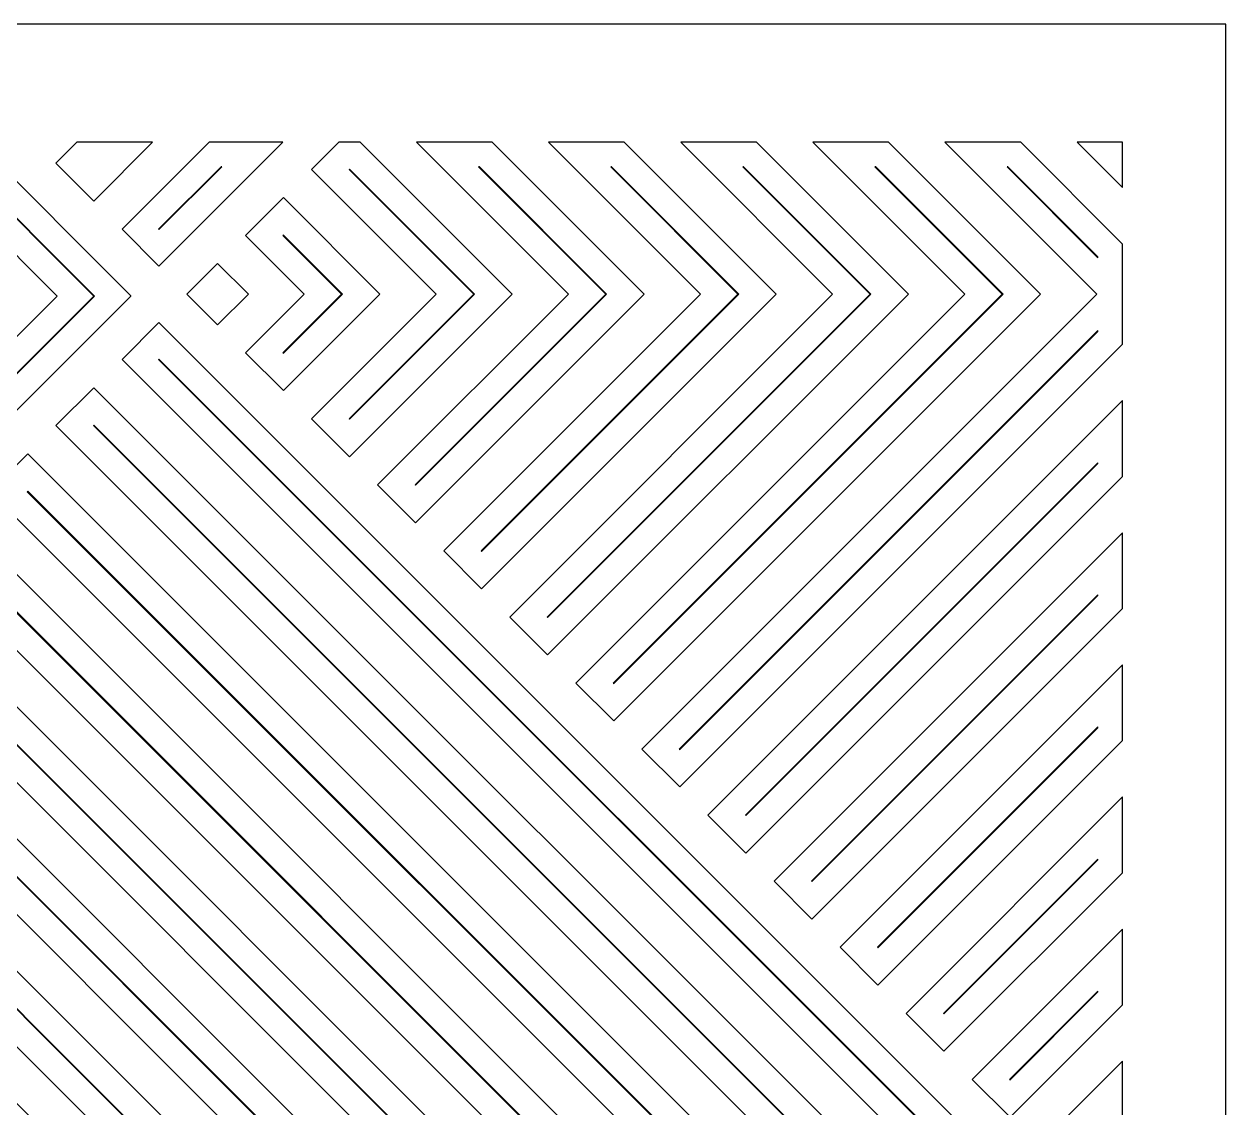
# Model space of a CAD drawing. Header units: centimetres. Extents: x -16 to -1.9, y -4.3 to 9.5.
# Drawn here: x -13.006 to -9.164, y 6.036 to 9.5 of the extents above; entities that cross this region are included whole.
import ezdxf

# ---------------------------------------------------------------- set-up
doc = ezdxf.new("R2010")
doc.units = ezdxf.units.CM
doc.header["$MEASUREMENT"] = 0
doc.layers.add('layer 1', color=7, linetype='Continuous')

msp = doc.modelspace()

# ---------------------------------------------------------------- linework, layer by layer
at = {"layer": 'layer 1', "color": 250}
for points, knots in [([(-15.98499, 9.5), (-15.98499, 9.5), (-9.16413, 9.5), (-9.16413, 9.5), (-9.16413, 9.5), (-9.16413, 9.5), (-9.16413, -4.30493), (-9.16413, -4.30493), (-9.16413, -4.30493), (-9.16413, -4.30493), (-15.98499, -4.30493), (-15.98499, -4.30493), (-15.98499, -4.30493), (-15.98499, -4.30493), (-15.98499, 9.5), (-15.98499, 9.5)], [0, 0, 0, 0, 0.2, 0.2, 0.2, 0.2, 0.4, 0.4, 0.4, 0.4, 0.6, 0.6, 0.6, 0.6, 1, 1, 1, 1]), ([(-15.65433, 5.63977), (-15.65433, 5.63977), (-15.65433, 5.87595), (-15.65433, 5.87595), (-15.65433, 5.87595), (-15.65433, 5.87595), (-12.89968, 8.6306), (-12.89968, 8.6306), (-12.89968, 8.6306), (-12.89968, 8.6306), (-13.39139, 9.12232), (-13.39139, 9.12232), (-13.39139, 9.12232), (-13.39139, 9.12232), (-13.15522, 9.12232), (-13.15522, 9.12232), (-13.15522, 9.12232), (-13.15522, 9.12232), (-12.66378, 8.63089), (-12.66378, 8.63089), (-12.66378, 8.63089), (-12.66378, 8.63089), (-12.66378, 8.63032), (-12.66378, 8.63032), (-12.66378, 8.63032), (-12.66378, 8.63032), (-15.65433, 5.63977), (-15.65433, 5.63977)], [0, 0, 0, 0, 0.125, 0.125, 0.125, 0.125, 0.25, 0.25, 0.25, 0.25, 0.375, 0.375, 0.375, 0.375, 0.5, 0.5, 0.5, 0.5, 0.625, 0.625, 0.625, 0.625, 0.75, 0.75, 0.75, 0.75, 1, 1, 1, 1]), ([(-12.83653, 9.12232), (-12.83653, 9.12232), (-12.59455, 9.12232), (-12.59455, 9.12232), (-12.59455, 9.12232), (-12.59455, 9.12232), (-12.78264, 8.93423), (-12.78264, 8.93423), (-12.78264, 8.93423), (-12.78264, 8.93423), (-12.90363, 9.05522), (-12.90363, 9.05522), (-12.90363, 9.05522), (-12.90363, 9.05522), (-12.83653, 9.12232), (-12.83653, 9.12232)], [0, 0, 0, 0, 0.2, 0.2, 0.2, 0.2, 0.4, 0.4, 0.4, 0.4, 0.6, 0.6, 0.6, 0.6, 1, 1, 1, 1]), ([(-12.41427, 9.12232), (-12.41427, 9.12232), (-12.1781, 9.12232), (-12.1781, 9.12232), (-12.1781, 9.12232), (-12.1781, 9.12232), (-12.57441, 8.72601), (-12.57441, 8.72601), (-12.57441, 8.72601), (-12.57441, 8.72601), (-12.6925, 8.8441), (-12.6925, 8.8441), (-12.6925, 8.8441), (-12.6925, 8.8441), (-12.41427, 9.12232), (-12.41427, 9.12232)], [0, 0, 0, 0, 0.2, 0.2, 0.2, 0.2, 0.4, 0.4, 0.4, 0.4, 0.6, 0.6, 0.6, 0.6, 1, 1, 1, 1]), ([(-11.99957, 9.12232), (-11.99957, 9.12232), (-11.93158, 9.12232), (-11.93158, 9.12232), (-11.93158, 9.12232), (-11.93158, 9.12232), (-11.446, 8.63675), (-11.446, 8.63675), (-11.446, 8.63675), (-11.446, 8.63675), (-11.446, 8.63675), (-11.446, 8.63675), (-11.446, 8.63675), (-11.446, 8.63675), (-11.96558, 8.11717), (-11.96558, 8.11717), (-11.96558, 8.11717), (-11.96558, 8.11717), (-12.08657, 8.23817), (-12.08657, 8.23817), (-12.08657, 8.23817), (-12.08657, 8.23817), (-11.68799, 8.63675), (-11.68799, 8.63675), (-11.68799, 8.63675), (-11.68799, 8.63675), (-12.08657, 9.03532), (-12.08657, 9.03532), (-12.08657, 9.03532), (-12.08657, 9.03532), (-11.99957, 9.12232), (-11.99957, 9.12232)], [0, 0, 0, 0, 0.1111111, 0.1111111, 0.1111111, 0.1111111, 0.2222222, 0.2222222, 0.2222222, 0.2222222, 0.3333333, 0.3333333, 0.3333333, 0.3333333, 0.4444444, 0.4444444, 0.4444444, 0.4444444, 0.5555556, 0.5555556, 0.5555556, 0.5555556, 0.6666667, 0.6666667, 0.6666667, 0.6666667, 0.7777778, 0.7777778, 0.7777778, 0.7777778, 1, 1, 1, 1]), ([(-11.75136, 9.12232), (-11.75136, 9.12232), (-11.50941, 9.12232), (-11.50941, 9.12232), (-11.50941, 9.12232), (-11.50941, 9.12232), (-11.02402, 8.63675), (-11.02402, 8.63675), (-11.02402, 8.63675), (-11.02402, 8.63675), (-11.02374, 8.63675), (-11.02374, 8.63675), (-11.02374, 8.63675), (-11.02374, 8.63675), (-11.02388, 8.6366), (-11.02388, 8.6366), (-11.02388, 8.6366), (-11.02388, 8.6366), (-11.02374, 8.63647), (-11.02374, 8.63647), (-11.02374, 8.63647), (-11.02374, 8.63647), (-11.02402, 8.63647), (-11.02402, 8.63647), (-11.02402, 8.63647), (-11.02402, 8.63647), (-11.75444, 7.90604), (-11.75444, 7.90604), (-11.75444, 7.90604), (-11.75444, 7.90604), (-11.87543, 8.02703), (-11.87543, 8.02703), (-11.87543, 8.02703), (-11.87543, 8.02703), (-11.26587, 8.6366), (-11.26587, 8.6366), (-11.26587, 8.6366), (-11.26587, 8.6366), (-11.75136, 9.12232), (-11.75136, 9.12232)], [0, 0, 0, 0, 0.0909091, 0.0909091, 0.0909091, 0.0909091, 0.1818182, 0.1818182, 0.1818182, 0.1818182, 0.2727273, 0.2727273, 0.2727273, 0.2727273, 0.3636364, 0.3636364, 0.3636364, 0.3636364, 0.4545455, 0.4545455, 0.4545455, 0.4545455, 0.5454545, 0.5454545, 0.5454545, 0.5454545, 0.6363636, 0.6363636, 0.6363636, 0.6363636, 0.7272727, 0.7272727, 0.7272727, 0.7272727, 0.8181818, 0.8181818, 0.8181818, 0.8181818, 1, 1, 1, 1]), ([(-11.32904, 9.12232), (-11.32904, 9.12232), (-11.08706, 9.12232), (-11.08706, 9.12232), (-11.08706, 9.12232), (-11.08706, 9.12232), (-10.60148, 8.63675), (-10.60148, 8.63675), (-10.60148, 8.63675), (-10.60148, 8.63675), (-11.54331, 7.69491), (-11.54331, 7.69491), (-11.54331, 7.69491), (-11.54331, 7.69491), (-11.6643, 7.8159), (-11.6643, 7.8159), (-11.6643, 7.8159), (-11.6643, 7.8159), (-10.84346, 8.63675), (-10.84346, 8.63675), (-10.84346, 8.63675), (-10.84346, 8.63675), (-11.32904, 9.12232), (-11.32904, 9.12232)], [0, 0, 0, 0, 0.1428571, 0.1428571, 0.1428571, 0.1428571, 0.2857143, 0.2857143, 0.2857143, 0.2857143, 0.4285714, 0.4285714, 0.4285714, 0.4285714, 0.5714286, 0.5714286, 0.5714286, 0.5714286, 0.7142857, 0.7142857, 0.7142857, 0.7142857, 1, 1, 1, 1]), ([(-10.90677, 9.12232), (-10.90677, 9.12232), (-10.66479, 9.12232), (-10.66479, 9.12232), (-10.66479, 9.12232), (-10.66479, 9.12232), (-10.17922, 8.63675), (-10.17922, 8.63675), (-10.17922, 8.63675), (-10.17922, 8.63675), (-11.33218, 7.48378), (-11.33218, 7.48378), (-11.33218, 7.48378), (-11.33218, 7.48378), (-11.45317, 7.60477), (-11.45317, 7.60477), (-11.45317, 7.60477), (-11.45317, 7.60477), (-10.4212, 8.63675), (-10.4212, 8.63675), (-10.4212, 8.63675), (-10.4212, 8.63675), (-10.90677, 9.12232), (-10.90677, 9.12232)], [0, 0, 0, 0, 0.1428571, 0.1428571, 0.1428571, 0.1428571, 0.2857143, 0.2857143, 0.2857143, 0.2857143, 0.4285714, 0.4285714, 0.4285714, 0.4285714, 0.5714286, 0.5714286, 0.5714286, 0.5714286, 0.7142857, 0.7142857, 0.7142857, 0.7142857, 1, 1, 1, 1]), ([(-10.48452, 9.12232), (-10.48452, 9.12232), (-10.24253, 9.12232), (-10.24253, 9.12232), (-10.24253, 9.12232), (-10.24253, 9.12232), (-9.75695, 8.63675), (-9.75695, 8.63675), (-9.75695, 8.63675), (-9.75695, 8.63675), (-11.12105, 7.27264), (-11.12105, 7.27264), (-11.12105, 7.27264), (-11.12105, 7.27264), (-11.24204, 7.39364), (-11.24204, 7.39364), (-11.24204, 7.39364), (-11.24204, 7.39364), (-9.99893, 8.63675), (-9.99893, 8.63675), (-9.99893, 8.63675), (-9.99893, 8.63675), (-10.48452, 9.12232), (-10.48452, 9.12232)], [0, 0, 0, 0, 0.1428571, 0.1428571, 0.1428571, 0.1428571, 0.2857143, 0.2857143, 0.2857143, 0.2857143, 0.4285714, 0.4285714, 0.4285714, 0.4285714, 0.5714286, 0.5714286, 0.5714286, 0.5714286, 0.7142857, 0.7142857, 0.7142857, 0.7142857, 1, 1, 1, 1]), ([(-10.06226, 9.12232), (-10.06226, 9.12232), (-9.82026, 9.12232), (-9.82026, 9.12232), (-9.82026, 9.12232), (-9.82026, 9.12232), (-9.49479, 8.79685), (-9.49479, 8.79685), (-9.49479, 8.79685), (-9.49479, 8.79685), (-9.49479, 8.47665), (-9.49479, 8.47665), (-9.49479, 8.47665), (-9.49479, 8.47665), (-10.90992, 7.06151), (-10.90992, 7.06151), (-10.90992, 7.06151), (-10.90992, 7.06151), (-11.03091, 7.1825), (-11.03091, 7.1825), (-11.03091, 7.1825), (-11.03091, 7.1825), (-9.57667, 8.63675), (-9.57667, 8.63675), (-9.57667, 8.63675), (-9.57667, 8.63675), (-10.06226, 9.12232), (-10.06226, 9.12232)], [0, 0, 0, 0, 0.125, 0.125, 0.125, 0.125, 0.25, 0.25, 0.25, 0.25, 0.375, 0.375, 0.375, 0.375, 0.5, 0.5, 0.5, 0.5, 0.625, 0.625, 0.625, 0.625, 0.75, 0.75, 0.75, 0.75, 1, 1, 1, 1]), ([(-9.63998, 9.12232), (-9.63998, 9.12232), (-9.49479, 9.12232), (-9.49479, 9.12232), (-9.49479, 9.12232), (-9.49479, 9.12232), (-9.49479, 8.97712), (-9.49479, 8.97712), (-9.49479, 8.97712), (-9.49479, 8.97712), (-9.63998, 9.12232), (-9.63998, 9.12232)], [0, 0, 0, 0, 0.25, 0.25, 0.25, 0.25, 0.5, 0.5, 0.5, 0.5, 1, 1, 1, 1]), ([(-15.57561, 5.83778), (-15.57561, 5.83778), (-12.7828, 8.6306), (-12.7828, 8.6306), (-12.7828, 8.6306), (-12.7828, 8.6306), (-13.19579, 9.04361), (-13.19579, 9.04361), (-13.19579, 9.04361), (-13.19579, 9.04361), (-13.19339, 9.04361), (-13.19339, 9.04361), (-13.19339, 9.04361), (-13.19339, 9.04361), (-12.78039, 8.6306), (-12.78039, 8.6306), (-12.78039, 8.6306), (-12.78039, 8.6306), (-15.57561, 5.83537), (-15.57561, 5.83537), (-15.57561, 5.83537), (-15.57561, 5.83537), (-15.57561, 5.83778), (-15.57561, 5.83778)], [0, 0, 0, 0, 0.1428571, 0.1428571, 0.1428571, 0.1428571, 0.2857143, 0.2857143, 0.2857143, 0.2857143, 0.4285714, 0.4285714, 0.4285714, 0.4285714, 0.5714286, 0.5714286, 0.5714286, 0.5714286, 0.7142857, 0.7142857, 0.7142857, 0.7142857, 1, 1, 1, 1]), ([(-12.3737, 9.04361), (-12.3737, 9.04361), (-12.57441, 8.8429), (-12.57441, 8.8429), (-12.57441, 8.8429), (-12.57441, 8.8429), (-12.57561, 8.8441), (-12.57561, 8.8441), (-12.57561, 8.8441), (-12.57561, 8.8441), (-12.3761, 9.04361), (-12.3761, 9.04361), (-12.3761, 9.04361), (-12.3761, 9.04361), (-12.3737, 9.04361), (-12.3737, 9.04361)], [0, 0, 0, 0, 0.2, 0.2, 0.2, 0.2, 0.4, 0.4, 0.4, 0.4, 0.6, 0.6, 0.6, 0.6, 1, 1, 1, 1]), ([(-11.96689, 8.23817), (-11.96689, 8.23817), (-11.96558, 8.23684), (-11.96558, 8.23684), (-11.96558, 8.23684), (-11.96558, 8.23684), (-11.56567, 8.63675), (-11.56567, 8.63675), (-11.56567, 8.63675), (-11.56567, 8.63675), (-11.96558, 9.03665), (-11.96558, 9.03665), (-11.96558, 9.03665), (-11.96558, 9.03665), (-11.96689, 9.03532), (-11.96689, 9.03532), (-11.96689, 9.03532), (-11.96689, 9.03532), (-11.56832, 8.63675), (-11.56832, 8.63675), (-11.56832, 8.63675), (-11.56832, 8.63675), (-11.96689, 8.23817), (-11.96689, 8.23817)], [0, 0, 0, 0, 0.1428571, 0.1428571, 0.1428571, 0.1428571, 0.2857143, 0.2857143, 0.2857143, 0.2857143, 0.4285714, 0.4285714, 0.4285714, 0.4285714, 0.5714286, 0.5714286, 0.5714286, 0.5714286, 0.7142857, 0.7142857, 0.7142857, 0.7142857, 1, 1, 1, 1]), ([(-11.55037, 9.04361), (-11.55037, 9.04361), (-11.14354, 8.63662), (-11.14354, 8.63662), (-11.14354, 8.63662), (-11.14354, 8.63662), (-11.75444, 8.02571), (-11.75444, 8.02571), (-11.75444, 8.02571), (-11.75444, 8.02571), (-11.75577, 8.02703), (-11.75577, 8.02703), (-11.75577, 8.02703), (-11.75577, 8.02703), (-11.14621, 8.63659), (-11.14621, 8.63659), (-11.14621, 8.63659), (-11.14621, 8.63659), (-11.55304, 9.04361), (-11.55304, 9.04361), (-11.55304, 9.04361), (-11.55304, 9.04361), (-11.55037, 9.04361), (-11.55037, 9.04361)], [0, 0, 0, 0, 0.1428571, 0.1428571, 0.1428571, 0.1428571, 0.2857143, 0.2857143, 0.2857143, 0.2857143, 0.4285714, 0.4285714, 0.4285714, 0.4285714, 0.5714286, 0.5714286, 0.5714286, 0.5714286, 0.7142857, 0.7142857, 0.7142857, 0.7142857, 1, 1, 1, 1]), ([(-11.12801, 9.04361), (-11.12801, 9.04361), (-10.72114, 8.63675), (-10.72114, 8.63675), (-10.72114, 8.63675), (-10.72114, 8.63675), (-11.54331, 7.81457), (-11.54331, 7.81457), (-11.54331, 7.81457), (-11.54331, 7.81457), (-11.54464, 7.8159), (-11.54464, 7.8159), (-11.54464, 7.8159), (-11.54464, 7.8159), (-10.7238, 8.63675), (-10.7238, 8.63675), (-10.7238, 8.63675), (-10.7238, 8.63675), (-11.13065, 9.04361), (-11.13065, 9.04361), (-11.13065, 9.04361), (-11.13065, 9.04361), (-11.12801, 9.04361), (-11.12801, 9.04361)], [0, 0, 0, 0, 0.1428571, 0.1428571, 0.1428571, 0.1428571, 0.2857143, 0.2857143, 0.2857143, 0.2857143, 0.4285714, 0.4285714, 0.4285714, 0.4285714, 0.5714286, 0.5714286, 0.5714286, 0.5714286, 0.7142857, 0.7142857, 0.7142857, 0.7142857, 1, 1, 1, 1]), ([(-10.70574, 9.04361), (-10.70574, 9.04361), (-10.29888, 8.63675), (-10.29888, 8.63675), (-10.29888, 8.63675), (-10.29888, 8.63675), (-11.33218, 7.60344), (-11.33218, 7.60344), (-11.33218, 7.60344), (-11.33218, 7.60344), (-11.33351, 7.60477), (-11.33351, 7.60477), (-11.33351, 7.60477), (-11.33351, 7.60477), (-10.30153, 8.63675), (-10.30153, 8.63675), (-10.30153, 8.63675), (-10.30153, 8.63675), (-10.70839, 9.04361), (-10.70839, 9.04361), (-10.70839, 9.04361), (-10.70839, 9.04361), (-10.70574, 9.04361), (-10.70574, 9.04361)], [0, 0, 0, 0, 0.1428571, 0.1428571, 0.1428571, 0.1428571, 0.2857143, 0.2857143, 0.2857143, 0.2857143, 0.4285714, 0.4285714, 0.4285714, 0.4285714, 0.5714286, 0.5714286, 0.5714286, 0.5714286, 0.7142857, 0.7142857, 0.7142857, 0.7142857, 1, 1, 1, 1]), ([(-10.28348, 9.04361), (-10.28348, 9.04361), (-9.87662, 8.63675), (-9.87662, 8.63675), (-9.87662, 8.63675), (-9.87662, 8.63675), (-11.12105, 7.39231), (-11.12105, 7.39231), (-11.12105, 7.39231), (-11.12105, 7.39231), (-11.12237, 7.39364), (-11.12237, 7.39364), (-11.12237, 7.39364), (-11.12237, 7.39364), (-9.87927, 8.63675), (-9.87927, 8.63675), (-9.87927, 8.63675), (-9.87927, 8.63675), (-10.28613, 9.04361), (-10.28613, 9.04361), (-10.28613, 9.04361), (-10.28613, 9.04361), (-10.28348, 9.04361), (-10.28348, 9.04361)], [0, 0, 0, 0, 0.1428571, 0.1428571, 0.1428571, 0.1428571, 0.2857143, 0.2857143, 0.2857143, 0.2857143, 0.4285714, 0.4285714, 0.4285714, 0.4285714, 0.5714286, 0.5714286, 0.5714286, 0.5714286, 0.7142857, 0.7142857, 0.7142857, 0.7142857, 1, 1, 1, 1]), ([(-9.86122, 9.04361), (-9.86122, 9.04361), (-9.57351, 8.7559), (-9.57351, 8.7559), (-9.57351, 8.7559), (-9.57351, 8.7559), (-9.57351, 8.75325), (-9.57351, 8.75325), (-9.57351, 8.75325), (-9.57351, 8.75325), (-9.86387, 9.04361), (-9.86387, 9.04361), (-9.86387, 9.04361), (-9.86387, 9.04361), (-9.86122, 9.04361), (-9.86122, 9.04361)], [0, 0, 0, 0, 0.2, 0.2, 0.2, 0.2, 0.4, 0.4, 0.4, 0.4, 0.6, 0.6, 0.6, 0.6, 1, 1, 1, 1]), ([(-12.2977, 8.82419), (-12.2977, 8.82419), (-12.17671, 8.94519), (-12.17671, 8.94519), (-12.17671, 8.94519), (-12.17671, 8.94519), (-11.86827, 8.63675), (-11.86827, 8.63675), (-11.86827, 8.63675), (-11.86827, 8.63675), (-12.17671, 8.32831), (-12.17671, 8.32831), (-12.17671, 8.32831), (-12.17671, 8.32831), (-12.2977, 8.4493), (-12.2977, 8.4493), (-12.2977, 8.4493), (-12.2977, 8.4493), (-12.11025, 8.63675), (-12.11025, 8.63675), (-12.11025, 8.63675), (-12.11025, 8.63675), (-12.2977, 8.82419), (-12.2977, 8.82419)], [0, 0, 0, 0, 0.1428571, 0.1428571, 0.1428571, 0.1428571, 0.2857143, 0.2857143, 0.2857143, 0.2857143, 0.4285714, 0.4285714, 0.4285714, 0.4285714, 0.5714286, 0.5714286, 0.5714286, 0.5714286, 0.7142857, 0.7142857, 0.7142857, 0.7142857, 1, 1, 1, 1]), ([(-12.17803, 8.82419), (-12.17803, 8.82419), (-12.17671, 8.82552), (-12.17671, 8.82552), (-12.17671, 8.82552), (-12.17671, 8.82552), (-11.98794, 8.63675), (-11.98794, 8.63675), (-11.98794, 8.63675), (-11.98794, 8.63675), (-12.17671, 8.44797), (-12.17671, 8.44797), (-12.17671, 8.44797), (-12.17671, 8.44797), (-12.17803, 8.4493), (-12.17803, 8.4493), (-12.17803, 8.4493), (-12.17803, 8.4493), (-11.99059, 8.63675), (-11.99059, 8.63675), (-11.99059, 8.63675), (-11.99059, 8.63675), (-12.17803, 8.82419), (-12.17803, 8.82419)], [0, 0, 0, 0, 0.1428571, 0.1428571, 0.1428571, 0.1428571, 0.2857143, 0.2857143, 0.2857143, 0.2857143, 0.4285714, 0.4285714, 0.4285714, 0.4285714, 0.5714286, 0.5714286, 0.5714286, 0.5714286, 0.7142857, 0.7142857, 0.7142857, 0.7142857, 1, 1, 1, 1]), ([(-12.48514, 8.63675), (-12.48514, 8.63675), (-12.48514, 8.63675), (-12.48514, 8.63675), (-12.48514, 8.63675), (-12.48514, 8.63675), (-12.38692, 8.53852), (-12.38692, 8.53852), (-12.38692, 8.53852), (-12.38692, 8.53852), (-12.2887, 8.63675), (-12.2887, 8.63675), (-12.2887, 8.63675), (-12.2887, 8.63675), (-12.2887, 8.63675), (-12.2887, 8.63675), (-12.2887, 8.63675), (-12.2887, 8.63675), (-12.2887, 8.63675), (-12.2887, 8.63675), (-12.2887, 8.63675), (-12.2887, 8.63675), (-12.38692, 8.73497), (-12.38692, 8.73497), (-12.38692, 8.73497), (-12.38692, 8.73497), (-12.48514, 8.63675), (-12.48514, 8.63675)], [0, 0, 0, 0, 0.125, 0.125, 0.125, 0.125, 0.25, 0.25, 0.25, 0.25, 0.375, 0.375, 0.375, 0.375, 0.5, 0.5, 0.5, 0.5, 0.625, 0.625, 0.625, 0.625, 0.75, 0.75, 0.75, 0.75, 1, 1, 1, 1]), ([(-9.52445, 5.49577), (-9.52445, 5.49577), (-9.52445, 5.4952), (-9.52445, 5.4952), (-9.52445, 5.4952), (-9.52445, 5.4952), (-12.57441, 2.44522), (-12.57441, 2.44522), (-12.57441, 2.44522), (-12.57441, 2.44522), (-12.6925, 2.56332), (-12.6925, 2.56332), (-12.6925, 2.56332), (-12.6925, 2.56332), (-9.76034, 5.49548), (-9.76034, 5.49548), (-9.76034, 5.49548), (-9.76034, 5.49548), (-12.6925, 8.42765), (-12.6925, 8.42765), (-12.6925, 8.42765), (-12.6925, 8.42765), (-12.57441, 8.54574), (-12.57441, 8.54574), (-12.57441, 8.54574), (-12.57441, 8.54574), (-9.52445, 5.49577), (-9.52445, 5.49577)], [0, 0, 0, 0, 0.125, 0.125, 0.125, 0.125, 0.25, 0.25, 0.25, 0.25, 0.375, 0.375, 0.375, 0.375, 0.5, 0.5, 0.5, 0.5, 0.625, 0.625, 0.625, 0.625, 0.75, 0.75, 0.75, 0.75, 1, 1, 1, 1]), ([(-9.57351, 8.5176), (-9.57351, 8.5176), (-10.90992, 7.18118), (-10.90992, 7.18118), (-10.90992, 7.18118), (-10.90992, 7.18118), (-10.91124, 7.1825), (-10.91124, 7.1825), (-10.91124, 7.1825), (-10.91124, 7.1825), (-9.57351, 8.52024), (-9.57351, 8.52024), (-9.57351, 8.52024), (-9.57351, 8.52024), (-9.57351, 8.5176), (-9.57351, 8.5176)], [0, 0, 0, 0, 0.2, 0.2, 0.2, 0.2, 0.4, 0.4, 0.4, 0.4, 0.6, 0.6, 0.6, 0.6, 1, 1, 1, 1]), ([(-12.57561, 2.56332), (-12.57561, 2.56332), (-9.64345, 5.49548), (-9.64345, 5.49548), (-9.64345, 5.49548), (-9.64345, 5.49548), (-12.57561, 8.42765), (-12.57561, 8.42765), (-12.57561, 8.42765), (-12.57561, 8.42765), (-12.57441, 8.42885), (-12.57441, 8.42885), (-12.57441, 8.42885), (-12.57441, 8.42885), (-9.64105, 5.49548), (-9.64105, 5.49548), (-9.64105, 5.49548), (-9.64105, 5.49548), (-12.57441, 2.56211), (-12.57441, 2.56211), (-12.57441, 2.56211), (-12.57441, 2.56211), (-12.57561, 2.56332), (-12.57561, 2.56332)], [0, 0, 0, 0, 0.1428571, 0.1428571, 0.1428571, 0.1428571, 0.2857143, 0.2857143, 0.2857143, 0.2857143, 0.4285714, 0.4285714, 0.4285714, 0.4285714, 0.5714286, 0.5714286, 0.5714286, 0.5714286, 0.7142857, 0.7142857, 0.7142857, 0.7142857, 1, 1, 1, 1]), ([(-10.1826, 5.49548), (-10.1826, 5.49548), (-12.90363, 2.77445), (-12.90363, 2.77445), (-12.90363, 2.77445), (-12.90363, 2.77445), (-12.78264, 2.65346), (-12.78264, 2.65346), (-12.78264, 2.65346), (-12.78264, 2.65346), (-9.94062, 5.49548), (-9.94062, 5.49548), (-9.94062, 5.49548), (-9.94062, 5.49548), (-12.78264, 8.33751), (-12.78264, 8.33751), (-12.78264, 8.33751), (-12.78264, 8.33751), (-12.90363, 8.21652), (-12.90363, 8.21652), (-12.90363, 8.21652), (-12.90363, 8.21652), (-10.1826, 5.49548), (-10.1826, 5.49548)], [0, 0, 0, 0, 0.1428571, 0.1428571, 0.1428571, 0.1428571, 0.2857143, 0.2857143, 0.2857143, 0.2857143, 0.4285714, 0.4285714, 0.4285714, 0.4285714, 0.5714286, 0.5714286, 0.5714286, 0.5714286, 0.7142857, 0.7142857, 0.7142857, 0.7142857, 1, 1, 1, 1]), ([(-9.49479, 8.29637), (-9.49479, 8.29637), (-9.49479, 8.05437), (-9.49479, 8.05437), (-9.49479, 8.05437), (-9.49479, 8.05437), (-10.69878, 6.85038), (-10.69878, 6.85038), (-10.69878, 6.85038), (-10.69878, 6.85038), (-10.81977, 6.97137), (-10.81977, 6.97137), (-10.81977, 6.97137), (-10.81977, 6.97137), (-9.49479, 8.29637), (-9.49479, 8.29637)], [0, 0, 0, 0, 0.2, 0.2, 0.2, 0.2, 0.4, 0.4, 0.4, 0.4, 0.6, 0.6, 0.6, 0.6, 1, 1, 1, 1]), ([(-10.06294, 5.49548), (-10.06294, 5.49548), (-12.78397, 2.77445), (-12.78397, 2.77445), (-12.78397, 2.77445), (-12.78397, 2.77445), (-12.78264, 2.77312), (-12.78264, 2.77312), (-12.78264, 2.77312), (-12.78264, 2.77312), (-10.06029, 5.49548), (-10.06029, 5.49548), (-10.06029, 5.49548), (-10.06029, 5.49548), (-12.78264, 8.21784), (-12.78264, 8.21784), (-12.78264, 8.21784), (-12.78264, 8.21784), (-12.78396, 8.21652), (-12.78396, 8.21652), (-12.78396, 8.21652), (-12.78396, 8.21652), (-10.06294, 5.49548), (-10.06294, 5.49548)], [0, 0, 0, 0, 0.1428571, 0.1428571, 0.1428571, 0.1428571, 0.2857143, 0.2857143, 0.2857143, 0.2857143, 0.4285714, 0.4285714, 0.4285714, 0.4285714, 0.5714286, 0.5714286, 0.5714286, 0.5714286, 0.7142857, 0.7142857, 0.7142857, 0.7142857, 1, 1, 1, 1]), ([(-10.36288, 5.49548), (-10.36288, 5.49548), (-12.99377, 2.86459), (-12.99377, 2.86459), (-12.99377, 2.86459), (-12.99377, 2.86459), (-13.11477, 2.98558), (-13.11477, 2.98558), (-13.11477, 2.98558), (-13.11477, 2.98558), (-10.60487, 5.49548), (-10.60487, 5.49548), (-10.60487, 5.49548), (-10.60487, 5.49548), (-13.11477, 8.00539), (-13.11477, 8.00539), (-13.11477, 8.00539), (-13.11477, 8.00539), (-12.99377, 8.12638), (-12.99377, 8.12638), (-12.99377, 8.12638), (-12.99377, 8.12638), (-10.36288, 5.49548), (-10.36288, 5.49548)], [0, 0, 0, 0, 0.1428571, 0.1428571, 0.1428571, 0.1428571, 0.2857143, 0.2857143, 0.2857143, 0.2857143, 0.4285714, 0.4285714, 0.4285714, 0.4285714, 0.5714286, 0.5714286, 0.5714286, 0.5714286, 0.7142857, 0.7142857, 0.7142857, 0.7142857, 1, 1, 1, 1]), ([(-9.57351, 8.09533), (-9.57351, 8.09533), (-10.69878, 6.97004), (-10.69878, 6.97004), (-10.69878, 6.97004), (-10.69878, 6.97004), (-10.70011, 6.97137), (-10.70011, 6.97137), (-10.70011, 6.97137), (-10.70011, 6.97137), (-9.57351, 8.09798), (-9.57351, 8.09798), (-9.57351, 8.09798), (-9.57351, 8.09798), (-9.57351, 8.09533), (-9.57351, 8.09533)], [0, 0, 0, 0, 0.2, 0.2, 0.2, 0.2, 0.4, 0.4, 0.4, 0.4, 0.6, 0.6, 0.6, 0.6, 1, 1, 1, 1]), ([(-10.48255, 5.49548), (-10.48255, 5.49548), (-12.99377, 2.98425), (-12.99377, 2.98425), (-12.99377, 2.98425), (-12.99377, 2.98425), (-12.99509, 2.98558), (-12.99509, 2.98558), (-12.99509, 2.98558), (-12.99509, 2.98558), (-10.48519, 5.49548), (-10.48519, 5.49548), (-10.48519, 5.49548), (-10.48519, 5.49548), (-12.9951, 8.00539), (-12.9951, 8.00539), (-12.9951, 8.00539), (-12.9951, 8.00539), (-12.99377, 8.00671), (-12.99377, 8.00671), (-12.99377, 8.00671), (-12.99377, 8.00671), (-10.48255, 5.49548), (-10.48255, 5.49548)], [0, 0, 0, 0, 0.1428571, 0.1428571, 0.1428571, 0.1428571, 0.2857143, 0.2857143, 0.2857143, 0.2857143, 0.4285714, 0.4285714, 0.4285714, 0.4285714, 0.5714286, 0.5714286, 0.5714286, 0.5714286, 0.7142857, 0.7142857, 0.7142857, 0.7142857, 1, 1, 1, 1]), ([(-10.78514, 5.49548), (-10.78514, 5.49548), (-13.2049, 3.07571), (-13.2049, 3.07571), (-13.2049, 3.07571), (-13.2049, 3.07571), (-13.3259, 3.19671), (-13.3259, 3.19671), (-13.3259, 3.19671), (-13.3259, 3.19671), (-11.02713, 5.49548), (-11.02713, 5.49548), (-11.02713, 5.49548), (-11.02713, 5.49548), (-13.3259, 7.79426), (-13.3259, 7.79426), (-13.3259, 7.79426), (-13.3259, 7.79426), (-13.2049, 7.91525), (-13.2049, 7.91525), (-13.2049, 7.91525), (-13.2049, 7.91525), (-10.78514, 5.49548), (-10.78514, 5.49548)], [0, 0, 0, 0, 0.1428571, 0.1428571, 0.1428571, 0.1428571, 0.2857143, 0.2857143, 0.2857143, 0.2857143, 0.4285714, 0.4285714, 0.4285714, 0.4285714, 0.5714286, 0.5714286, 0.5714286, 0.5714286, 0.7142857, 0.7142857, 0.7142857, 0.7142857, 1, 1, 1, 1]), ([(-9.49479, 7.8741), (-9.49479, 7.8741), (-9.49479, 7.63211), (-9.49479, 7.63211), (-9.49479, 7.63211), (-9.49479, 7.63211), (-10.48765, 6.63925), (-10.48765, 6.63925), (-10.48765, 6.63925), (-10.48765, 6.63925), (-10.60864, 6.76024), (-10.60864, 6.76024), (-10.60864, 6.76024), (-10.60864, 6.76024), (-9.49479, 7.8741), (-9.49479, 7.8741)], [0, 0, 0, 0, 0.2, 0.2, 0.2, 0.2, 0.4, 0.4, 0.4, 0.4, 0.6, 0.6, 0.6, 0.6, 1, 1, 1, 1]), ([(-10.90481, 5.49548), (-10.90481, 5.49548), (-13.2049, 3.19539), (-13.2049, 3.19539), (-13.2049, 3.19539), (-13.2049, 3.19539), (-13.20622, 3.19671), (-13.20622, 3.19671), (-13.20622, 3.19671), (-13.20622, 3.19671), (-10.90746, 5.49548), (-10.90746, 5.49548), (-10.90746, 5.49548), (-10.90746, 5.49548), (-13.20622, 7.79426), (-13.20622, 7.79426), (-13.20622, 7.79426), (-13.20622, 7.79426), (-13.2049, 7.79558), (-13.2049, 7.79558), (-13.2049, 7.79558), (-13.2049, 7.79558), (-10.90481, 5.49548), (-10.90481, 5.49548)], [0, 0, 0, 0, 0.1428571, 0.1428571, 0.1428571, 0.1428571, 0.2857143, 0.2857143, 0.2857143, 0.2857143, 0.4285714, 0.4285714, 0.4285714, 0.4285714, 0.5714286, 0.5714286, 0.5714286, 0.5714286, 0.7142857, 0.7142857, 0.7142857, 0.7142857, 1, 1, 1, 1]), ([(-11.20741, 5.49548), (-11.20741, 5.49548), (-13.41604, 7.70411), (-13.41604, 7.70411), (-13.41604, 7.70411), (-13.41604, 7.70411), (-13.53703, 7.58312), (-13.53703, 7.58312), (-13.53703, 7.58312), (-13.53703, 7.58312), (-11.4494, 5.49548), (-11.4494, 5.49548), (-11.4494, 5.49548), (-11.4494, 5.49548), (-11.4494, 5.49548), (-11.4494, 5.49548), (-11.4494, 5.49548), (-11.4494, 5.49548), (-13.53703, 3.40785), (-13.53703, 3.40785), (-13.53703, 3.40785), (-13.53703, 3.40785), (-13.41604, 3.28685), (-13.41604, 3.28685), (-13.41604, 3.28685), (-13.41604, 3.28685), (-11.20741, 5.49548), (-11.20741, 5.49548)], [0, 0, 0, 0, 0.125, 0.125, 0.125, 0.125, 0.25, 0.25, 0.25, 0.25, 0.375, 0.375, 0.375, 0.375, 0.5, 0.5, 0.5, 0.5, 0.625, 0.625, 0.625, 0.625, 0.75, 0.75, 0.75, 0.75, 1, 1, 1, 1]), ([(-9.57351, 7.67306), (-9.57351, 7.67306), (-10.48765, 6.75891), (-10.48765, 6.75891), (-10.48765, 6.75891), (-10.48765, 6.75891), (-10.48898, 6.76024), (-10.48898, 6.76024), (-10.48898, 6.76024), (-10.48898, 6.76024), (-9.57351, 7.67571), (-9.57351, 7.67571), (-9.57351, 7.67571), (-9.57351, 7.67571), (-9.57351, 7.67306), (-9.57351, 7.67306)], [0, 0, 0, 0, 0.2, 0.2, 0.2, 0.2, 0.4, 0.4, 0.4, 0.4, 0.6, 0.6, 0.6, 0.6, 1, 1, 1, 1]), ([(-11.32708, 5.49548), (-11.32708, 5.49548), (-13.41604, 7.58445), (-13.41604, 7.58445), (-13.41604, 7.58445), (-13.41604, 7.58445), (-13.41735, 7.58312), (-13.41735, 7.58312), (-13.41735, 7.58312), (-13.41735, 7.58312), (-11.32973, 5.49548), (-11.32973, 5.49548), (-11.32973, 5.49548), (-11.32973, 5.49548), (-13.41735, 3.40785), (-13.41735, 3.40785), (-13.41735, 3.40785), (-13.41735, 3.40785), (-13.41604, 3.40652), (-13.41604, 3.40652), (-13.41604, 3.40652), (-13.41604, 3.40652), (-11.32708, 5.49548), (-11.32708, 5.49548)], [0, 0, 0, 0, 0.1428571, 0.1428571, 0.1428571, 0.1428571, 0.2857143, 0.2857143, 0.2857143, 0.2857143, 0.4285714, 0.4285714, 0.4285714, 0.4285714, 0.5714286, 0.5714286, 0.5714286, 0.5714286, 0.7142857, 0.7142857, 0.7142857, 0.7142857, 1, 1, 1, 1]), ([(-11.87166, 5.49548), (-11.87166, 5.49548), (-13.74816, 3.61898), (-13.74816, 3.61898), (-13.74816, 3.61898), (-13.74816, 3.61898), (-13.62717, 3.49799), (-13.62717, 3.49799), (-13.62717, 3.49799), (-13.62717, 3.49799), (-11.62968, 5.49548), (-11.62968, 5.49548), (-11.62968, 5.49548), (-11.62968, 5.49548), (-11.62967, 5.49548), (-11.62967, 5.49548), (-11.62967, 5.49548), (-11.62967, 5.49548), (-11.62967, 5.49548), (-11.62967, 5.49548), (-11.62967, 5.49548), (-11.62967, 5.49548), (-13.62717, 7.49298), (-13.62717, 7.49298), (-13.62717, 7.49298), (-13.62717, 7.49298), (-13.74816, 7.37199), (-13.74816, 7.37199), (-13.74816, 7.37199), (-13.74816, 7.37199), (-11.87166, 5.49548), (-11.87166, 5.49548)], [0, 0, 0, 0, 0.1111111, 0.1111111, 0.1111111, 0.1111111, 0.2222222, 0.2222222, 0.2222222, 0.2222222, 0.3333333, 0.3333333, 0.3333333, 0.3333333, 0.4444444, 0.4444444, 0.4444444, 0.4444444, 0.5555556, 0.5555556, 0.5555556, 0.5555556, 0.6666667, 0.6666667, 0.6666667, 0.6666667, 0.7777778, 0.7777778, 0.7777778, 0.7777778, 1, 1, 1, 1]), ([(-9.49479, 7.45184), (-9.49479, 7.45184), (-9.49479, 7.20984), (-9.49479, 7.20984), (-9.49479, 7.20984), (-9.49479, 7.20984), (-10.27652, 6.42811), (-10.27652, 6.42811), (-10.27652, 6.42811), (-10.27652, 6.42811), (-10.39751, 6.54911), (-10.39751, 6.54911), (-10.39751, 6.54911), (-10.39751, 6.54911), (-9.49479, 7.45184), (-9.49479, 7.45184)], [0, 0, 0, 0, 0.2, 0.2, 0.2, 0.2, 0.4, 0.4, 0.4, 0.4, 0.6, 0.6, 0.6, 0.6, 1, 1, 1, 1]), ([(-13.62849, 3.61898), (-13.62849, 3.61898), (-13.62717, 3.61765), (-13.62717, 3.61765), (-13.62717, 3.61765), (-13.62717, 3.61765), (-11.74934, 5.49548), (-11.74934, 5.49548), (-11.74934, 5.49548), (-11.74934, 5.49548), (-13.62717, 7.37331), (-13.62717, 7.37331), (-13.62717, 7.37331), (-13.62717, 7.37331), (-13.62849, 7.37199), (-13.62849, 7.37199), (-13.62849, 7.37199), (-13.62849, 7.37199), (-11.75198, 5.49548), (-11.75198, 5.49548), (-11.75198, 5.49548), (-11.75198, 5.49548), (-13.62849, 3.61898), (-13.62849, 3.61898)], [0, 0, 0, 0, 0.1428571, 0.1428571, 0.1428571, 0.1428571, 0.2857143, 0.2857143, 0.2857143, 0.2857143, 0.4285714, 0.4285714, 0.4285714, 0.4285714, 0.5714286, 0.5714286, 0.5714286, 0.5714286, 0.7142857, 0.7142857, 0.7142857, 0.7142857, 1, 1, 1, 1]), ([(-12.29392, 5.49548), (-12.29392, 5.49548), (-13.95929, 3.83011), (-13.95929, 3.83011), (-13.95929, 3.83011), (-13.95929, 3.83011), (-13.8383, 3.70912), (-13.8383, 3.70912), (-13.8383, 3.70912), (-13.8383, 3.70912), (-12.05193, 5.49548), (-12.05193, 5.49548), (-12.05193, 5.49548), (-12.05193, 5.49548), (-13.8383, 7.28185), (-13.8383, 7.28185), (-13.8383, 7.28185), (-13.8383, 7.28185), (-13.95929, 7.16086), (-13.95929, 7.16086), (-13.95929, 7.16086), (-13.95929, 7.16086), (-12.29392, 5.49548), (-12.29392, 5.49548)], [0, 0, 0, 0, 0.1428571, 0.1428571, 0.1428571, 0.1428571, 0.2857143, 0.2857143, 0.2857143, 0.2857143, 0.4285714, 0.4285714, 0.4285714, 0.4285714, 0.5714286, 0.5714286, 0.5714286, 0.5714286, 0.7142857, 0.7142857, 0.7142857, 0.7142857, 1, 1, 1, 1]), ([(-9.57351, 7.25081), (-9.57351, 7.25081), (-10.27652, 6.54779), (-10.27652, 6.54779), (-10.27652, 6.54779), (-10.27652, 6.54779), (-10.27785, 6.54911), (-10.27785, 6.54911), (-10.27785, 6.54911), (-10.27785, 6.54911), (-9.57351, 7.25345), (-9.57351, 7.25345), (-9.57351, 7.25345), (-9.57351, 7.25345), (-9.57351, 7.25081), (-9.57351, 7.25081)], [0, 0, 0, 0, 0.2, 0.2, 0.2, 0.2, 0.4, 0.4, 0.4, 0.4, 0.6, 0.6, 0.6, 0.6, 1, 1, 1, 1]), ([(-12.17425, 5.49548), (-12.17425, 5.49548), (-13.83962, 3.83011), (-13.83962, 3.83011), (-13.83962, 3.83011), (-13.83962, 3.83011), (-13.8383, 3.82878), (-13.8383, 3.82878), (-13.8383, 3.82878), (-13.8383, 3.82878), (-12.17161, 5.49548), (-12.17161, 5.49548), (-12.17161, 5.49548), (-12.17161, 5.49548), (-13.8383, 7.16219), (-13.8383, 7.16219), (-13.8383, 7.16219), (-13.8383, 7.16219), (-13.83962, 7.16086), (-13.83962, 7.16086), (-13.83962, 7.16086), (-13.83962, 7.16086), (-12.17425, 5.49548), (-12.17425, 5.49548)], [0, 0, 0, 0, 0.1428571, 0.1428571, 0.1428571, 0.1428571, 0.2857143, 0.2857143, 0.2857143, 0.2857143, 0.4285714, 0.4285714, 0.4285714, 0.4285714, 0.5714286, 0.5714286, 0.5714286, 0.5714286, 0.7142857, 0.7142857, 0.7142857, 0.7142857, 1, 1, 1, 1]), ([(-12.47421, 5.49548), (-12.47421, 5.49548), (-14.04943, 7.07072), (-14.04943, 7.07072), (-14.04943, 7.07072), (-14.04943, 7.07072), (-14.17042, 6.94973), (-14.17042, 6.94973), (-14.17042, 6.94973), (-14.17042, 6.94973), (-12.71619, 5.49548), (-12.71619, 5.49548), (-12.71619, 5.49548), (-12.71619, 5.49548), (-14.17042, 4.04124), (-14.17042, 4.04124), (-14.17042, 4.04124), (-14.17042, 4.04124), (-14.04943, 3.92025), (-14.04943, 3.92025), (-14.04943, 3.92025), (-14.04943, 3.92025), (-12.47421, 5.49548), (-12.47421, 5.49548)], [0, 0, 0, 0, 0.1428571, 0.1428571, 0.1428571, 0.1428571, 0.2857143, 0.2857143, 0.2857143, 0.2857143, 0.4285714, 0.4285714, 0.4285714, 0.4285714, 0.5714286, 0.5714286, 0.5714286, 0.5714286, 0.7142857, 0.7142857, 0.7142857, 0.7142857, 1, 1, 1, 1]), ([(-9.49479, 7.02957), (-9.49479, 7.02957), (-9.49479, 6.78758), (-9.49479, 6.78758), (-9.49479, 6.78758), (-9.49479, 6.78758), (-10.06539, 6.21698), (-10.06539, 6.21698), (-10.06539, 6.21698), (-10.06539, 6.21698), (-10.18638, 6.33797), (-10.18638, 6.33797), (-10.18638, 6.33797), (-10.18638, 6.33797), (-9.49479, 7.02957), (-9.49479, 7.02957)], [0, 0, 0, 0, 0.2, 0.2, 0.2, 0.2, 0.4, 0.4, 0.4, 0.4, 0.6, 0.6, 0.6, 0.6, 1, 1, 1, 1]), ([(-12.59387, 5.49548), (-12.59387, 5.49548), (-14.04943, 6.95104), (-14.04943, 6.95104), (-14.04943, 6.95104), (-14.04943, 6.95104), (-14.05075, 6.94973), (-14.05075, 6.94973), (-14.05075, 6.94973), (-14.05075, 6.94973), (-12.59651, 5.49548), (-12.59651, 5.49548), (-12.59651, 5.49548), (-12.59651, 5.49548), (-14.05075, 4.04124), (-14.05075, 4.04124), (-14.05075, 4.04124), (-14.05075, 4.04124), (-14.04943, 4.03992), (-14.04943, 4.03992), (-14.04943, 4.03992), (-14.04943, 4.03992), (-12.59387, 5.49548), (-12.59387, 5.49548)], [0, 0, 0, 0, 0.1428571, 0.1428571, 0.1428571, 0.1428571, 0.2857143, 0.2857143, 0.2857143, 0.2857143, 0.4285714, 0.4285714, 0.4285714, 0.4285714, 0.5714286, 0.5714286, 0.5714286, 0.5714286, 0.7142857, 0.7142857, 0.7142857, 0.7142857, 1, 1, 1, 1]), ([(-13.13845, 5.49548), (-13.13845, 5.49548), (-14.38156, 4.25238), (-14.38156, 4.25238), (-14.38156, 4.25238), (-14.38156, 4.25238), (-14.26056, 4.13137), (-14.26056, 4.13137), (-14.26056, 4.13137), (-14.26056, 4.13137), (-12.89646, 5.49548), (-12.89646, 5.49548), (-12.89646, 5.49548), (-12.89646, 5.49548), (-14.26056, 6.85958), (-14.26056, 6.85958), (-14.26056, 6.85958), (-14.26056, 6.85958), (-14.38156, 6.73859), (-14.38156, 6.73859), (-14.38156, 6.73859), (-14.38156, 6.73859), (-13.13845, 5.49548), (-13.13845, 5.49548)], [0, 0, 0, 0, 0.1428571, 0.1428571, 0.1428571, 0.1428571, 0.2857143, 0.2857143, 0.2857143, 0.2857143, 0.4285714, 0.4285714, 0.4285714, 0.4285714, 0.5714286, 0.5714286, 0.5714286, 0.5714286, 0.7142857, 0.7142857, 0.7142857, 0.7142857, 1, 1, 1, 1]), ([(-9.57351, 6.82853), (-9.57351, 6.82853), (-10.06539, 6.33665), (-10.06539, 6.33665), (-10.06539, 6.33665), (-10.06539, 6.33665), (-10.06671, 6.33797), (-10.06671, 6.33797), (-10.06671, 6.33797), (-10.06671, 6.33797), (-9.57351, 6.83118), (-9.57351, 6.83118), (-9.57351, 6.83118), (-9.57351, 6.83118), (-9.57351, 6.82853), (-9.57351, 6.82853)], [0, 0, 0, 0, 0.2, 0.2, 0.2, 0.2, 0.4, 0.4, 0.4, 0.4, 0.6, 0.6, 0.6, 0.6, 1, 1, 1, 1]), ([(-9.49479, 6.60731), (-9.49479, 6.60731), (-9.49479, 6.36532), (-9.49479, 6.36532), (-9.49479, 6.36532), (-9.49479, 6.36532), (-9.85426, 6.00585), (-9.85426, 6.00585), (-9.85426, 6.00585), (-9.85426, 6.00585), (-9.97525, 6.12684), (-9.97525, 6.12684), (-9.97525, 6.12684), (-9.97525, 6.12684), (-9.49479, 6.60731), (-9.49479, 6.60731)], [0, 0, 0, 0, 0.2, 0.2, 0.2, 0.2, 0.4, 0.4, 0.4, 0.4, 0.6, 0.6, 0.6, 0.6, 1, 1, 1, 1]), ([(-9.57351, 6.40628), (-9.57351, 6.40628), (-9.85426, 6.12552), (-9.85426, 6.12552), (-9.85426, 6.12552), (-9.85426, 6.12552), (-9.85558, 6.12684), (-9.85558, 6.12684), (-9.85558, 6.12684), (-9.85558, 6.12684), (-9.57351, 6.40892), (-9.57351, 6.40892), (-9.57351, 6.40892), (-9.57351, 6.40892), (-9.57351, 6.40628), (-9.57351, 6.40628)], [0, 0, 0, 0, 0.2, 0.2, 0.2, 0.2, 0.4, 0.4, 0.4, 0.4, 0.6, 0.6, 0.6, 0.6, 1, 1, 1, 1]), ([(-9.49479, 6.18504), (-9.49479, 6.18504), (-9.49479, 5.94306), (-9.49479, 5.94306), (-9.49479, 5.94306), (-9.49479, 5.94306), (-9.64312, 5.79472), (-9.64312, 5.79472), (-9.64312, 5.79472), (-9.64312, 5.79472), (-9.76413, 5.91571), (-9.76413, 5.91571), (-9.76413, 5.91571), (-9.76413, 5.91571), (-9.49479, 6.18504), (-9.49479, 6.18504)], [0, 0, 0, 0, 0.2, 0.2, 0.2, 0.2, 0.4, 0.4, 0.4, 0.4, 0.6, 0.6, 0.6, 0.6, 1, 1, 1, 1])]:
    msp.add_open_spline(points, degree=3, knots=knots, dxfattribs=at)

doc.saveas('drawing.dxf')
